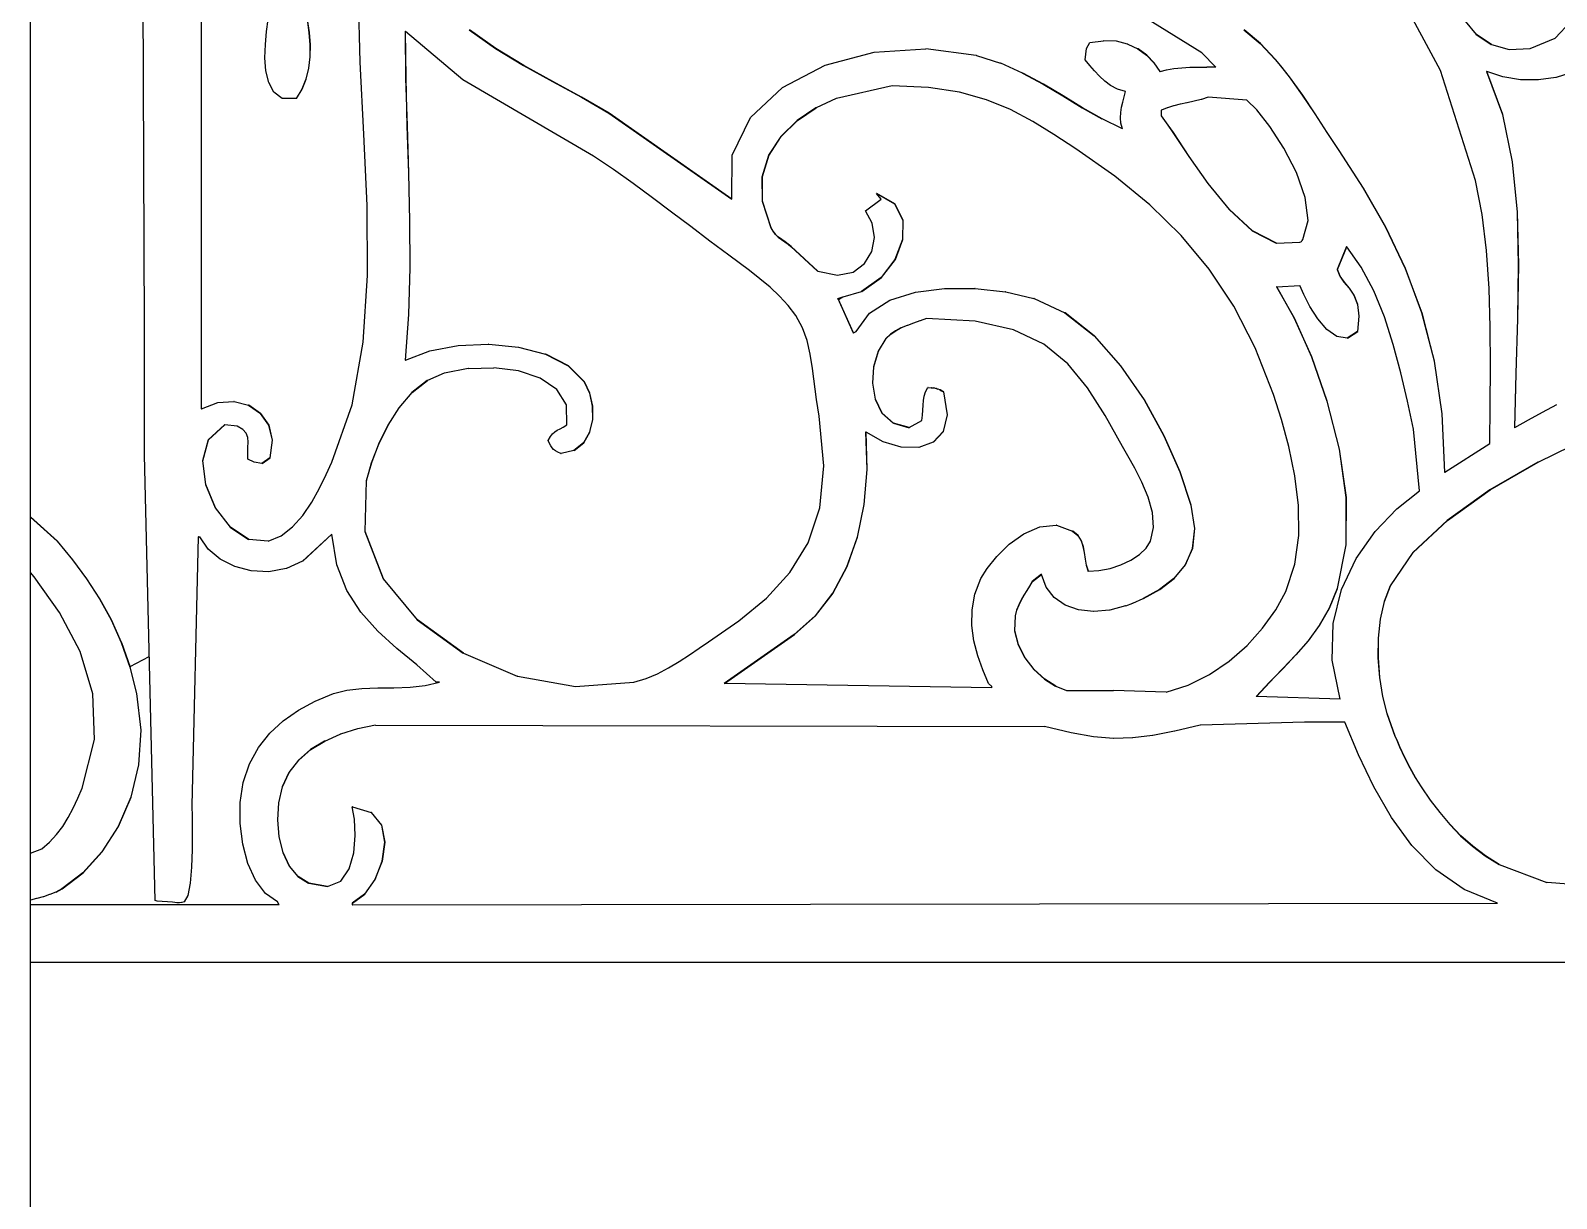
# Model space of a CAD drawing. Header units: inches. Extents: x 1397 to 20304, y -27267 to -746.
# Drawn here: x 17729.12 to 17744.67, y -21301.11 to -21289.21 of the extents above; entities that cross this region are included whole.
import ezdxf

# ---------------------------------------------------------------- set-up
doc = ezdxf.new("R2010")
doc.units = ezdxf.units.IN
doc.header["$LTSCALE"] = 17
doc.header["$MEASUREMENT"] = 0
doc.layers.add('25 BOT BAR', color=12, linetype='Continuous', lineweight=25)

# ---------------------------------------------------------------- blocks, each defined once
blk = doc.blocks.new('A$C261f3448')
for p, q in [((1.16, 8.878), (1.144, 14.031)), ((1.74, 12.479), (1.74, 8.044)), ((1.743, 8.045), (1.743, 12.476)), ((14.367, 11.494), (13.855, 12.447)), ((3.36, 11.577), (3.342, 12.301)), ((2.406, 11.891), (2.422, 12.011)), ((2.818, 12.011), (2.838, 11.88)), ((2.841, 11.88), (2.821, 12.011)), ((11.935, 11.674), (11.365, 12.025)), ((14.619, 11.994), (14.732, 11.858)), ((14.735, 11.858), (14.622, 11.994)), ((15.536, 11.822), (15.696, 11.993)), ((2.393, 11.759), (2.406, 11.891)), ((2.841, 11.88), (2.838, 11.88)), ((2.838, 11.88), (2.848, 11.753)), ((2.851, 11.753), (2.841, 11.88)), ((3.817, 11.894), (3.823, 11.414)), ((3.82, 11.891), (3.817, 11.894)), ((3.826, 11.414), (3.82, 11.891)), ((4.404, 11.396), (3.82, 11.891)), ((4.47, 11.906), (4.737, 11.717)), ((4.74, 11.717), (4.473, 11.906)), ((12.363, 11.908), (12.53, 11.767)), ((12.533, 11.767), (12.366, 11.908)), ((14.735, 11.858), (14.732, 11.858)), ((14.732, 11.858), (14.884, 11.758)), ((14.887, 11.758), (14.735, 11.858)), ((15.281, 11.718), (15.536, 11.822)), ((2.389, 11.622), (2.393, 11.759)), ((2.848, 11.753), (2.846, 11.632)), ((2.851, 11.753), (2.848, 11.753)), ((2.849, 11.632), (2.851, 11.753)), ((4.737, 11.717), (5.023, 11.545)), ((4.74, 11.717), (4.737, 11.717)), ((5.026, 11.545), (4.74, 11.717)), ((8.097, 11.546), (8.596, 11.679)), ((8.596, 11.679), (9.122, 11.715)), ((9.125, 11.715), (9.122, 11.715)), ((9.636, 11.645), (9.125, 11.715)), ((10.746, 11.601), (10.762, 11.718)), ((10.762, 11.718), (10.794, 11.777)), ((10.794, 11.777), (10.934, 11.796)), ((10.937, 11.796), (10.934, 11.796)), ((11.063, 11.79), (10.937, 11.796)), ((11.066, 11.79), (11.063, 11.79)), ((11.179, 11.761), (11.066, 11.79)), ((11.182, 11.761), (11.179, 11.761)), ((11.182, 11.761), (11.283, 11.713)), ((11.283, 11.713), (11.373, 11.649)), ((11.286, 11.713), (11.283, 11.713)), ((11.376, 11.649), (11.286, 11.713)), ((12.078, 11.528), (11.935, 11.674)), ((12.533, 11.767), (12.53, 11.767)), ((12.53, 11.767), (12.683, 11.606)), ((12.687, 11.606), (12.533, 11.767)), ((14.887, 11.758), (14.884, 11.758)), ((14.887, 11.758), (15.069, 11.707)), ((15.069, 11.707), (15.281, 11.718)), ((2.398, 11.49), (2.389, 11.622)), ((2.832, 11.516), (2.805, 11.406)), ((2.808, 11.406), (2.835, 11.516)), ((2.846, 11.632), (2.832, 11.516)), ((2.835, 11.516), (2.832, 11.516)), ((2.835, 11.516), (2.849, 11.632)), ((2.849, 11.632), (2.846, 11.632)), ((3.397, 10.844), (3.36, 11.577)), ((5.026, 11.545), (5.023, 11.545)), ((5.023, 11.545), (5.318, 11.382)), ((5.322, 11.382), (5.026, 11.545)), ((7.664, 11.321), (8.097, 11.546)), ((9.639, 11.645), (9.636, 11.645)), ((9.639, 11.645), (9.884, 11.566)), ((9.887, 11.566), (9.884, 11.566)), ((10.109, 11.467), (9.887, 11.566)), ((10.795, 11.545), (10.746, 11.601)), ((10.843, 11.489), (10.795, 11.545)), ((11.376, 11.649), (11.373, 11.649)), ((11.373, 11.649), (11.448, 11.572)), ((11.451, 11.572), (11.376, 11.649)), ((11.448, 11.572), (11.507, 11.484)), ((11.451, 11.572), (11.448, 11.572)), ((11.51, 11.484), (11.451, 11.572)), ((11.577, 11.501), (11.652, 11.513)), ((11.652, 11.513), (11.731, 11.521)), ((11.731, 11.521), (11.814, 11.525)), ((11.814, 11.525), (11.9, 11.528)), ((11.9, 11.528), (11.988, 11.528)), ((11.991, 11.528), (11.988, 11.528)), ((11.991, 11.528), (11.99, 11.528)), ((12.078, 11.528), (11.991, 11.528)), ((12.687, 11.606), (12.683, 11.606)), ((12.683, 11.606), (12.736, 11.54)), ((12.738, 11.542), (12.687, 11.606)), ((12.736, 11.54), (12.738, 11.542)), ((12.736, 11.54), (12.826, 11.429)), ((12.829, 11.429), (12.738, 11.542)), ((2.427, 11.371), (2.398, 11.49)), ((2.481, 11.273), (2.427, 11.371)), ((2.805, 11.406), (2.764, 11.302)), ((2.767, 11.302), (2.808, 11.406)), ((2.808, 11.406), (2.805, 11.406)), ((3.823, 11.414), (3.836, 10.93)), ((3.826, 11.414), (3.823, 11.414)), ((3.84, 10.93), (3.826, 11.414)), ((5.736, 10.62), (4.404, 11.396)), ((5.318, 11.382), (5.613, 11.222)), ((5.322, 11.382), (5.318, 11.382)), ((5.616, 11.222), (5.322, 11.382)), ((10.109, 11.467), (10.319, 11.354)), ((10.112, 11.467), (10.109, 11.467)), ((10.322, 11.354), (10.112, 11.467)), ((10.319, 11.354), (10.519, 11.234)), ((10.322, 11.354), (10.319, 11.354)), ((10.522, 11.234), (10.322, 11.354)), ((10.892, 11.434), (10.843, 11.489)), ((10.946, 11.383), (10.892, 11.434)), ((11.006, 11.339), (10.946, 11.383)), ((11.507, 11.484), (11.51, 11.484)), ((11.51, 11.484), (11.577, 11.501)), ((12.829, 11.429), (12.826, 11.429)), ((12.826, 11.429), (12.96, 11.242)), ((12.963, 11.242), (12.829, 11.429)), ((14.726, 10.371), (14.367, 11.494)), ((14.837, 11.484), (14.999, 11.044)), ((14.84, 11.483), (14.837, 11.484)), ((15.002, 11.044), (14.84, 11.483)), ((15.004, 11.427), (14.84, 11.483)), ((15.182, 11.398), (15.004, 11.427)), ((15.365, 11.397), (15.182, 11.398)), ((15.368, 11.397), (15.365, 11.397)), ((15.543, 11.423), (15.368, 11.397)), ((15.546, 11.423), (15.543, 11.423)), ((15.707, 11.473), (15.546, 11.423)), ((2.565, 11.206), (2.481, 11.273)), ((2.707, 11.206), (2.565, 11.206)), ((2.764, 11.302), (2.707, 11.206)), ((2.71, 11.206), (2.707, 11.206)), ((2.71, 11.206), (2.767, 11.302)), ((2.767, 11.302), (2.764, 11.302)), ((5.616, 11.222), (5.613, 11.222)), ((5.613, 11.222), (5.894, 11.059)), ((5.897, 11.059), (5.616, 11.222)), ((7.335, 11.014), (7.664, 11.321)), ((8.209, 11.206), (8.007, 11.112)), ((8.212, 11.206), (8.209, 11.206)), ((8.78, 11.337), (8.212, 11.206)), ((9.15, 11.321), (8.78, 11.337)), ((9.467, 11.272), (9.15, 11.321)), ((9.742, 11.195), (9.467, 11.272)), ((10.522, 11.234), (10.519, 11.234)), ((10.519, 11.234), (10.716, 11.113)), ((10.719, 11.113), (10.522, 11.234)), ((11.076, 11.304), (11.006, 11.339)), ((11.158, 11.279), (11.076, 11.304)), ((11.13, 11.171), (11.144, 11.224)), ((11.144, 11.224), (11.158, 11.279)), ((11.928, 11.197), (11.859, 11.179)), ((11.931, 11.197), (11.928, 11.197)), ((11.999, 11.22), (11.931, 11.197)), ((12.395, 11.191), (11.999, 11.22)), ((12.963, 11.242), (12.96, 11.242)), ((12.96, 11.242), (13.087, 11.051)), ((13.09, 11.051), (12.963, 11.242)), ((5.894, 11.059), (7.147, 10.181)), ((5.897, 11.059), (5.894, 11.059)), ((7.147, 10.183), (5.897, 11.059)), ((8.004, 11.112), (7.812, 10.983)), ((7.815, 10.983), (8.007, 11.112)), ((8.007, 11.112), (8.004, 11.112)), ((9.986, 11.094), (9.742, 11.195)), ((10.212, 10.974), (9.986, 11.094)), ((10.719, 11.113), (10.716, 11.113)), ((10.716, 11.113), (10.916, 10.999)), ((10.92, 10.999), (10.719, 11.113)), ((11.107, 11.012), (11.11, 11.066)), ((11.11, 11.066), (11.118, 11.119)), ((11.118, 11.119), (11.13, 11.171)), ((11.523, 11.088), (11.523, 11.03)), ((11.526, 11.088), (11.523, 11.088)), ((11.583, 11.113), (11.526, 11.088)), ((11.526, 11.03), (11.526, 11.088)), ((11.586, 11.113), (11.583, 11.113)), ((11.647, 11.133), (11.586, 11.113)), ((11.65, 11.133), (11.647, 11.133)), ((11.714, 11.149), (11.65, 11.133)), ((11.717, 11.149), (11.714, 11.149)), ((11.784, 11.164), (11.717, 11.149)), ((11.787, 11.164), (11.784, 11.164)), ((11.856, 11.179), (11.787, 11.164)), ((11.859, 11.179), (11.856, 11.179)), ((12.496, 11.092), (12.395, 11.191)), ((12.628, 10.921), (12.496, 11.092)), ((13.087, 11.051), (13.21, 10.862)), ((13.09, 11.051), (13.087, 11.051)), ((13.213, 10.862), (13.09, 11.051)), ((14.999, 11.044), (15.098, 10.563)), ((15.002, 11.044), (14.999, 11.044)), ((15.101, 10.563), (15.002, 11.044)), ((3.836, 10.93), (3.852, 10.445)), ((3.84, 10.93), (3.836, 10.93)), ((3.855, 10.445), (3.84, 10.93)), ((7.15, 10.631), (7.335, 11.014)), ((7.812, 10.983), (7.646, 10.821)), ((7.649, 10.821), (7.815, 10.983)), ((7.815, 10.983), (7.812, 10.983)), ((10.429, 10.839), (10.212, 10.974)), ((10.92, 10.999), (10.916, 10.999)), ((11.126, 10.9), (10.92, 10.999)), ((11.112, 10.957), (11.107, 11.012)), ((11.126, 10.9), (11.112, 10.957)), ((11.127, 10.898), (11.126, 10.9)), ((11.526, 11.03), (11.523, 11.03)), ((11.523, 11.03), (11.59, 10.935)), ((11.592, 10.936), (11.526, 11.03)), ((11.59, 10.935), (11.592, 10.936)), ((11.59, 10.935), (11.642, 10.861)), ((11.645, 10.861), (11.592, 10.936)), ((12.771, 10.7), (12.628, 10.921)), ((3.429, 10.116), (3.397, 10.844)), ((7.646, 10.821), (7.522, 10.629)), ((7.525, 10.629), (7.649, 10.821)), ((7.649, 10.821), (7.646, 10.821)), ((10.651, 10.693), (10.429, 10.839)), ((11.642, 10.861), (11.802, 10.618)), ((11.645, 10.861), (11.642, 10.861)), ((11.805, 10.618), (11.645, 10.861)), ((13.21, 10.862), (13.331, 10.679)), ((13.213, 10.862), (13.21, 10.862)), ((13.334, 10.679), (13.213, 10.862)), ((5.94, 10.483), (5.736, 10.62)), ((7.147, 10.183), (7.15, 10.631)), ((7.522, 10.629), (7.454, 10.408)), ((7.457, 10.408), (7.525, 10.629)), ((7.525, 10.629), (7.522, 10.629)), ((11.048, 10.416), (10.651, 10.693)), ((11.802, 10.618), (11.996, 10.342)), ((11.805, 10.618), (11.802, 10.618)), ((11.999, 10.342), (11.805, 10.618)), ((12.899, 10.452), (12.771, 10.7)), ((13.334, 10.679), (13.331, 10.679)), ((13.331, 10.679), (13.58, 10.294)), ((13.583, 10.294), (13.334, 10.679)), ((3.852, 10.445), (3.863, 9.961)), ((3.855, 10.445), (3.852, 10.445)), ((3.866, 9.961), (3.855, 10.445)), ((6.141, 10.341), (5.94, 10.483)), ((12.989, 10.2), (12.899, 10.452)), ((15.098, 10.563), (15.148, 10.049)), ((15.101, 10.563), (15.098, 10.563)), ((15.151, 10.049), (15.101, 10.563)), ((6.338, 10.196), (6.141, 10.341)), ((7.454, 10.408), (7.456, 10.16)), ((7.457, 10.408), (7.454, 10.408)), ((7.459, 10.16), (7.457, 10.408)), ((11.405, 10.125), (11.048, 10.416)), ((11.996, 10.342), (12.215, 10.075)), ((11.999, 10.342), (11.996, 10.342)), ((12.218, 10.075), (11.999, 10.342)), ((13.583, 10.294), (13.58, 10.294)), ((13.58, 10.294), (13.808, 9.896)), ((13.811, 9.896), (13.583, 10.294)), ((14.792, 10.026), (14.726, 10.371)), ((3.434, 9.405), (3.429, 10.116)), ((6.533, 10.049), (6.338, 10.196)), ((7.147, 10.181), (7.147, 10.183)), ((7.456, 10.16), (7.543, 9.888)), ((7.459, 10.16), (7.456, 10.16)), ((7.546, 9.888), (7.459, 10.16)), ((8.51, 10.064), (8.669, 10.181)), ((8.669, 10.181), (8.621, 10.239)), ((8.625, 10.239), (8.621, 10.239)), ((8.621, 10.239), (8.627, 10.236)), ((8.806, 10.133), (8.625, 10.239)), ((8.625, 10.239), (8.627, 10.236)), ((8.627, 10.236), (8.803, 10.133)), ((8.803, 10.133), (8.888, 9.969)), ((8.806, 10.133), (8.803, 10.133)), ((8.891, 9.969), (8.806, 10.133)), ((11.726, 9.812), (11.405, 10.125)), ((13.02, 9.965), (12.989, 10.2)), ((3.863, 9.961), (3.865, 9.481)), ((3.866, 9.961), (3.863, 9.961)), ((3.868, 9.481), (3.866, 9.961)), ((6.727, 9.902), (6.533, 10.049)), ((8.578, 9.936), (8.51, 10.064)), ((8.888, 9.969), (8.887, 9.772)), ((8.891, 9.969), (8.888, 9.969)), ((8.89, 9.772), (8.891, 9.969)), ((12.215, 10.075), (12.449, 9.858)), ((12.218, 10.075), (12.215, 10.075)), ((12.452, 9.858), (12.218, 10.075)), ((12.966, 9.771), (13.02, 9.965)), ((14.837, 9.658), (14.792, 10.026)), ((15.148, 10.049), (15.161, 9.513)), ((15.151, 10.049), (15.148, 10.049)), ((15.164, 9.513), (15.151, 10.049)), ((6.921, 9.755), (6.727, 9.902)), ((7.543, 9.888), (7.564, 9.854)), ((7.546, 9.888), (7.543, 9.888)), ((7.567, 9.854), (7.546, 9.888)), ((7.564, 9.854), (7.59, 9.823)), ((7.567, 9.854), (7.564, 9.854)), ((7.593, 9.823), (7.567, 9.854)), ((7.59, 9.823), (7.62, 9.796)), ((7.593, 9.823), (7.59, 9.823)), ((7.623, 9.796), (7.593, 9.823)), ((7.62, 9.796), (7.653, 9.772)), ((7.623, 9.796), (7.62, 9.796)), ((7.656, 9.772), (7.623, 9.796)), ((8.599, 9.792), (8.578, 9.936)), ((12.01, 9.47), (11.726, 9.812)), ((12.449, 9.858), (12.692, 9.733)), ((12.452, 9.858), (12.449, 9.858)), ((12.695, 9.733), (12.452, 9.858)), ((13.811, 9.896), (13.808, 9.896)), ((13.808, 9.896), (14.009, 9.475)), ((14.012, 9.475), (13.811, 9.896)), ((7.115, 9.61), (6.921, 9.755)), ((7.653, 9.772), (7.686, 9.748)), ((7.656, 9.772), (7.653, 9.772)), ((7.689, 9.748), (7.656, 9.772)), ((7.686, 9.748), (7.719, 9.723)), ((7.689, 9.748), (7.686, 9.748)), ((7.722, 9.723), (7.689, 9.748)), ((7.719, 9.723), (7.749, 9.698)), ((7.722, 9.723), (7.719, 9.723)), ((7.752, 9.698), (7.722, 9.723)), ((7.749, 9.698), (8.019, 9.449)), ((7.752, 9.698), (7.749, 9.698)), ((8.022, 9.449), (7.752, 9.698)), ((8.5, 9.525), (8.572, 9.649)), ((8.572, 9.649), (8.599, 9.792)), ((8.887, 9.772), (8.809, 9.568)), ((8.813, 9.568), (8.89, 9.772)), ((8.89, 9.772), (8.887, 9.772)), ((12.692, 9.733), (12.695, 9.733)), ((12.695, 9.733), (12.934, 9.742)), ((12.934, 9.742), (12.944, 9.748)), ((12.944, 9.748), (12.95, 9.752)), ((12.95, 9.752), (12.955, 9.757)), ((12.955, 9.757), (12.959, 9.762)), ((12.959, 9.762), (12.966, 9.771)), ((13.41, 9.698), (13.315, 9.464)), ((13.318, 9.464), (13.412, 9.695)), ((13.412, 9.695), (13.41, 9.698)), ((13.561, 9.488), (13.412, 9.695)), ((14.863, 9.272), (14.837, 9.658)), ((7.22, 9.533), (7.115, 9.61)), ((7.327, 9.454), (7.22, 9.533)), ((8.383, 9.439), (8.5, 9.525)), ((8.809, 9.568), (8.667, 9.383)), ((8.67, 9.383), (8.813, 9.568)), ((8.813, 9.568), (8.809, 9.568)), ((13.689, 9.247), (13.561, 9.488)), ((15.161, 9.513), (15.153, 8.962)), ((15.156, 8.962), (15.164, 9.513)), ((15.164, 9.513), (15.161, 9.513)), ((3.391, 8.725), (3.434, 9.405)), ((3.865, 9.481), (3.851, 9.007)), ((3.854, 9.007), (3.868, 9.481)), ((3.868, 9.481), (3.865, 9.481)), ((7.433, 9.371), (7.327, 9.454)), ((7.536, 9.284), (7.433, 9.371)), ((8.022, 9.449), (8.019, 9.449)), ((8.022, 9.449), (8.223, 9.407)), ((8.223, 9.407), (8.383, 9.439)), ((8.667, 9.383), (8.468, 9.242)), ((8.471, 9.242), (8.67, 9.383)), ((8.67, 9.383), (8.667, 9.383)), ((12.261, 9.091), (12.01, 9.47)), ((13.315, 9.464), (13.341, 9.396)), ((13.318, 9.464), (13.315, 9.464)), ((13.344, 9.396), (13.318, 9.464)), ((13.341, 9.396), (13.384, 9.336)), ((13.344, 9.396), (13.341, 9.396)), ((13.388, 9.336), (13.344, 9.396)), ((13.384, 9.336), (13.436, 9.274)), ((13.388, 9.336), (13.384, 9.336)), ((13.439, 9.274), (13.388, 9.336)), ((14.009, 9.475), (14.176, 9.023)), ((14.012, 9.475), (14.009, 9.475)), ((14.179, 9.023), (14.012, 9.475)), ((7.633, 9.193), (7.536, 9.284)), ((7.721, 9.097), (7.633, 9.193)), ((8.228, 9.171), (8.278, 9.185)), ((8.232, 9.161), (8.278, 9.185)), ((8.278, 9.185), (8.282, 9.187)), ((8.282, 9.187), (8.468, 9.242)), ((8.471, 9.242), (8.468, 9.242)), ((8.757, 9.152), (9.017, 9.235)), ((9.017, 9.235), (9.312, 9.273)), ((9.315, 9.273), (9.312, 9.273)), ((9.315, 9.273), (9.624, 9.271)), ((9.627, 9.271), (9.624, 9.271)), ((9.627, 9.271), (9.934, 9.236)), ((9.937, 9.236), (9.934, 9.236)), ((9.937, 9.236), (10.223, 9.171)), ((12.696, 9.288), (12.875, 8.971)), ((12.699, 9.288), (12.696, 9.288)), ((12.699, 9.288), (12.934, 9.303)), ((12.878, 8.971), (12.699, 9.288)), ((12.974, 9.209), (12.934, 9.303)), ((13.036, 9.088), (12.974, 9.209)), ((13.436, 9.274), (13.484, 9.202)), ((13.439, 9.274), (13.436, 9.274)), ((13.487, 9.202), (13.439, 9.274)), ((13.484, 9.202), (13.521, 9.11)), ((13.487, 9.202), (13.484, 9.202)), ((13.524, 9.11), (13.487, 9.202)), ((13.796, 8.983), (13.689, 9.247)), ((14.875, 8.876), (14.863, 9.272)), ((7.797, 8.995), (7.721, 9.097)), ((8.225, 9.171), (8.384, 8.819)), ((8.228, 9.171), (8.225, 9.171)), ((8.232, 9.161), (8.228, 9.171)), ((8.386, 8.821), (8.232, 9.161)), ((8.415, 8.834), (8.55, 9.02)), ((8.55, 9.02), (8.757, 9.152)), ((10.226, 9.171), (10.223, 9.171)), ((10.226, 9.171), (10.54, 9.025)), ((10.54, 9.025), (10.837, 8.788)), ((10.543, 9.025), (10.54, 9.025)), ((10.84, 8.788), (10.543, 9.025)), ((12.478, 8.667), (12.261, 9.091)), ((13.117, 8.963), (13.036, 9.088)), ((13.521, 9.11), (13.537, 8.991)), ((13.524, 9.11), (13.521, 9.11)), ((13.54, 8.991), (13.524, 9.11)), ((14.179, 9.023), (14.176, 9.023)), ((14.176, 9.023), (14.302, 8.532)), ((14.305, 8.532), (14.179, 9.023)), ((1.16, 7.575), (1.16, 8.878)), ((3.851, 9.007), (3.817, 8.541)), ((3.82, 8.543), (3.854, 9.007)), ((3.854, 9.007), (3.851, 9.007)), ((7.865, 8.872), (7.797, 8.995)), ((7.913, 8.74), (7.865, 8.872)), ((8.87, 8.87), (8.813, 8.841)), ((8.817, 8.841), (8.873, 8.87)), ((8.873, 8.87), (8.87, 8.87)), ((8.932, 8.895), (8.873, 8.87)), ((8.935, 8.895), (8.932, 8.895)), ((8.996, 8.918), (8.935, 8.895)), ((8.999, 8.918), (8.996, 8.918)), ((9.062, 8.941), (8.999, 8.918)), ((9.065, 8.941), (9.062, 8.941)), ((9.129, 8.966), (9.065, 8.941)), ((9.625, 8.94), (9.129, 8.966)), ((10.017, 8.851), (9.625, 8.94)), ((12.875, 8.971), (13.052, 8.575)), ((12.878, 8.971), (12.875, 8.971)), ((13.055, 8.575), (12.878, 8.971)), ((13.211, 8.853), (13.117, 8.963)), ((13.537, 8.991), (13.521, 8.834)), ((13.524, 8.834), (13.54, 8.991)), ((13.54, 8.991), (13.537, 8.991)), ((13.886, 8.702), (13.796, 8.983)), ((14.878, 8.476), (14.875, 8.876)), ((15.153, 8.962), (15.135, 8.406)), ((15.138, 8.406), (15.156, 8.962)), ((15.156, 8.962), (15.153, 8.962)), ((3.278, 8.086), (3.391, 8.725)), ((7.946, 8.601), (7.913, 8.74)), ((8.384, 8.819), (8.386, 8.821)), ((8.386, 8.821), (8.415, 8.834)), ((8.717, 8.761), (8.638, 8.632)), ((8.641, 8.632), (8.72, 8.761)), ((8.762, 8.805), (8.717, 8.761)), ((8.72, 8.761), (8.717, 8.761)), ((8.72, 8.761), (8.765, 8.805)), ((8.813, 8.841), (8.762, 8.805)), ((8.765, 8.805), (8.762, 8.805)), ((8.765, 8.805), (8.817, 8.841)), ((8.817, 8.841), (8.813, 8.841)), ((10.325, 8.703), (10.017, 8.851)), ((10.837, 8.788), (11.108, 8.485)), ((10.84, 8.788), (10.837, 8.788)), ((11.111, 8.485), (10.84, 8.788)), ((13.313, 8.781), (13.211, 8.853)), ((13.418, 8.767), (13.313, 8.781)), ((13.521, 8.834), (13.418, 8.767)), ((13.421, 8.767), (13.418, 8.767)), ((13.421, 8.767), (13.524, 8.834)), ((13.524, 8.834), (13.521, 8.834)), ((3.82, 8.543), (4.068, 8.637)), ((4.068, 8.637), (4.359, 8.692)), ((4.359, 8.692), (4.667, 8.704)), ((4.67, 8.704), (4.667, 8.704)), ((4.67, 8.704), (4.971, 8.674)), ((4.974, 8.674), (4.971, 8.674)), ((4.974, 8.674), (5.249, 8.601)), ((5.249, 8.601), (5.48, 8.483)), ((5.252, 8.601), (5.249, 8.601)), ((5.483, 8.483), (5.252, 8.601)), ((7.969, 8.455), (7.946, 8.601)), ((8.638, 8.632), (8.591, 8.475)), ((8.594, 8.475), (8.641, 8.632)), ((8.641, 8.632), (8.638, 8.632)), ((10.57, 8.505), (10.325, 8.703)), ((12.665, 8.19), (12.478, 8.667)), ((13.052, 8.575), (13.211, 8.122)), ((13.055, 8.575), (13.052, 8.575)), ((13.214, 8.122), (13.055, 8.575)), ((13.963, 8.413), (13.886, 8.702)), ((3.817, 8.541), (3.82, 8.543)), ((4.214, 8.41), (4.044, 8.334)), ((4.217, 8.41), (4.214, 8.41)), ((4.461, 8.455), (4.217, 8.41)), ((4.464, 8.455), (4.461, 8.455)), ((4.464, 8.455), (4.721, 8.463)), ((4.972, 8.431), (4.721, 8.463)), ((5.193, 8.359), (4.972, 8.431)), ((5.48, 8.483), (5.641, 8.322)), ((5.483, 8.483), (5.48, 8.483)), ((5.644, 8.322), (5.483, 8.483)), ((8.009, 8.139), (7.969, 8.455)), ((8.591, 8.475), (8.579, 8.306)), ((8.582, 8.306), (8.594, 8.475)), ((8.594, 8.475), (8.591, 8.475)), ((10.772, 8.261), (10.57, 8.505)), ((11.108, 8.485), (11.347, 8.138)), ((11.111, 8.485), (11.108, 8.485)), ((11.35, 8.138), (11.111, 8.485)), ((14.031, 8.123), (13.963, 8.413)), ((14.305, 8.532), (14.302, 8.532)), ((14.302, 8.532), (14.382, 7.994)), ((14.385, 7.994), (14.305, 8.532)), ((14.874, 8.079), (14.878, 8.476)), ((15.135, 8.406), (15.122, 7.853)), ((15.125, 7.855), (15.138, 8.406)), ((15.138, 8.406), (15.135, 8.406)), ((4.041, 8.334), (3.887, 8.212)), ((3.89, 8.212), (4.044, 8.334)), ((4.044, 8.334), (4.041, 8.334)), ((5.363, 8.244), (5.193, 8.359)), ((5.461, 8.086), (5.363, 8.244)), ((5.641, 8.322), (5.696, 8.206)), ((5.644, 8.322), (5.641, 8.322)), ((5.699, 8.206), (5.644, 8.322)), ((8.579, 8.306), (8.606, 8.144)), ((8.582, 8.306), (8.579, 8.306)), ((8.609, 8.144), (8.582, 8.306)), ((9.12, 8.22), (9.145, 8.263)), ((9.148, 8.263), (9.145, 8.263)), ((9.148, 8.263), (9.179, 8.261)), ((9.182, 8.261), (9.179, 8.261)), ((9.182, 8.261), (9.206, 8.258)), ((9.209, 8.258), (9.206, 8.258)), ((9.209, 8.258), (9.228, 8.253)), ((9.231, 8.253), (9.228, 8.253)), ((9.231, 8.253), (9.247, 8.247)), ((9.25, 8.247), (9.247, 8.247)), ((9.265, 8.24), (9.25, 8.247)), ((10.951, 7.978), (10.772, 8.261)), ((1.743, 8.045), (1.908, 8.11)), ((1.908, 8.11), (2.071, 8.121)), ((2.074, 8.121), (2.071, 8.121)), ((2.074, 8.121), (2.22, 8.082)), ((3.072, 7.502), (3.278, 8.086)), ((3.887, 8.212), (3.753, 8.057)), ((3.756, 8.057), (3.89, 8.212)), ((3.89, 8.212), (3.887, 8.212)), ((5.466, 7.883), (5.461, 8.086)), ((5.696, 8.206), (5.725, 8.073)), ((5.699, 8.206), (5.696, 8.206)), ((5.728, 8.073), (5.699, 8.206)), ((8.035, 7.97), (8.009, 8.139)), ((8.606, 8.144), (8.675, 8.003)), ((8.609, 8.144), (8.606, 8.144)), ((8.678, 8.003), (8.609, 8.144)), ((9.096, 8.083), (9.098, 8.13)), ((9.098, 8.13), (9.106, 8.176)), ((9.106, 8.176), (9.12, 8.22)), ((9.265, 8.24), (9.283, 8.23)), ((9.268, 8.24), (9.265, 8.24)), ((9.286, 8.23), (9.268, 8.24)), ((9.283, 8.23), (9.303, 8.219)), ((9.286, 8.23), (9.283, 8.23)), ((9.306, 8.219), (9.286, 8.23)), ((9.303, 8.219), (9.341, 7.985)), ((9.306, 8.219), (9.303, 8.219)), ((9.344, 7.985), (9.306, 8.219)), ((11.347, 8.138), (11.55, 7.77)), ((11.35, 8.138), (11.347, 8.138)), ((11.553, 7.77), (11.35, 8.138)), ((12.746, 7.938), (12.665, 8.19)), ((13.211, 8.122), (13.335, 7.636)), ((13.214, 8.122), (13.211, 8.122)), ((13.338, 7.636), (13.214, 8.122)), ((14.092, 7.839), (14.031, 8.123)), ((15.407, 8.012), (15.553, 8.091)), ((1.74, 8.044), (1.743, 8.045)), ((2.223, 8.082), (2.22, 8.082)), ((2.22, 8.082), (2.342, 7.999)), ((2.345, 7.999), (2.223, 8.082)), ((2.342, 7.999), (2.427, 7.878)), ((2.345, 7.999), (2.342, 7.999)), ((2.43, 7.878), (2.345, 7.999)), ((3.753, 8.057), (3.64, 7.878)), ((3.643, 7.878), (3.756, 8.057)), ((3.756, 8.057), (3.753, 8.057)), ((5.726, 7.937), (5.7, 7.824)), ((5.704, 7.825), (5.729, 7.937)), ((5.725, 8.073), (5.726, 7.937)), ((5.728, 8.073), (5.725, 8.073)), ((5.729, 7.937), (5.726, 7.937)), ((5.729, 7.937), (5.728, 8.073)), ((8.084, 7.463), (8.035, 7.97)), ((8.675, 8.003), (8.79, 7.901)), ((8.678, 8.003), (8.675, 8.003)), ((8.793, 7.901), (8.678, 8.003)), ((9.081, 7.926), (9.09, 7.981)), ((9.09, 7.981), (9.094, 8.033)), ((9.094, 8.033), (9.096, 8.083)), ((9.341, 7.985), (9.3, 7.815)), ((9.303, 7.815), (9.344, 7.985)), ((9.344, 7.985), (9.341, 7.985)), ((11.127, 7.663), (10.951, 7.978)), ((12.822, 7.66), (12.746, 7.938)), ((14.385, 7.994), (14.382, 7.994)), ((14.382, 7.994), (14.409, 7.399)), ((14.412, 7.401), (14.385, 7.994)), ((14.869, 7.692), (14.874, 8.079)), ((15.125, 7.855), (15.263, 7.932)), ((15.263, 7.932), (15.407, 8.012)), ((1.978, 7.883), (1.812, 7.731)), ((1.815, 7.731), (1.981, 7.882)), ((1.981, 7.882), (1.978, 7.883)), ((2.105, 7.868), (1.981, 7.882)), ((2.163, 7.835), (2.105, 7.868)), ((2.197, 7.797), (2.163, 7.835)), ((2.214, 7.754), (2.197, 7.797)), ((2.427, 7.878), (2.462, 7.725)), ((2.43, 7.878), (2.427, 7.878)), ((2.465, 7.725), (2.43, 7.878)), ((3.64, 7.878), (3.546, 7.687)), ((3.549, 7.687), (3.643, 7.878)), ((3.643, 7.878), (3.64, 7.878)), ((5.298, 7.762), (5.32, 7.791)), ((5.32, 7.791), (5.343, 7.811)), ((5.343, 7.811), (5.368, 7.827)), ((5.368, 7.827), (5.397, 7.841)), ((5.397, 7.841), (5.429, 7.859)), ((5.429, 7.859), (5.466, 7.883)), ((5.697, 7.808), (5.635, 7.699)), ((5.638, 7.699), (5.7, 7.808)), ((5.7, 7.824), (5.697, 7.808)), ((5.7, 7.808), (5.697, 7.808)), ((5.7, 7.808), (5.704, 7.825)), ((5.7, 7.824), (5.704, 7.825)), ((8.51, 7.809), (8.521, 7.429)), ((8.514, 7.808), (8.51, 7.809)), ((8.688, 7.708), (8.514, 7.808)), ((8.525, 7.429), (8.514, 7.808)), ((8.793, 7.901), (8.79, 7.901)), ((8.955, 7.854), (8.793, 7.901)), ((8.793, 7.901), (8.954, 7.853)), ((8.954, 7.853), (8.955, 7.854)), ((8.955, 7.854), (9.081, 7.926)), ((9.3, 7.815), (9.197, 7.705)), ((9.2, 7.705), (9.303, 7.815)), ((9.303, 7.815), (9.3, 7.815)), ((14.155, 7.209), (14.092, 7.839)), ((15.122, 7.853), (15.125, 7.855)), ((1.812, 7.731), (1.752, 7.517)), ((1.756, 7.517), (1.815, 7.731)), ((1.815, 7.731), (1.812, 7.731)), ((2.218, 7.705), (2.214, 7.754)), ((2.214, 7.594), (2.216, 7.652)), ((2.216, 7.652), (2.218, 7.705)), ((2.462, 7.725), (2.438, 7.546)), ((2.441, 7.546), (2.465, 7.725)), ((2.465, 7.725), (2.462, 7.725)), ((3.546, 7.687), (3.473, 7.495)), ((3.476, 7.495), (3.549, 7.687)), ((3.549, 7.687), (3.546, 7.687)), ((5.276, 7.722), (5.298, 7.762)), ((5.29, 7.691), (5.276, 7.722)), ((5.302, 7.667), (5.29, 7.691)), ((5.315, 7.648), (5.302, 7.667)), ((5.329, 7.632), (5.315, 7.648)), ((5.348, 7.618), (5.329, 7.632)), ((5.537, 7.622), (5.406, 7.59)), ((5.635, 7.699), (5.537, 7.622)), ((5.541, 7.622), (5.537, 7.622)), ((5.541, 7.622), (5.638, 7.699)), ((5.638, 7.699), (5.635, 7.699)), ((8.873, 7.654), (8.688, 7.708)), ((9.052, 7.652), (8.873, 7.654)), ((9.197, 7.705), (9.052, 7.652)), ((9.2, 7.705), (9.197, 7.705)), ((11.183, 7.565), (11.127, 7.663)), ((11.55, 7.77), (11.711, 7.403)), ((11.553, 7.77), (11.55, 7.77)), ((11.714, 7.403), (11.553, 7.77)), ((12.883, 7.364), (12.822, 7.66)), ((13.335, 7.636), (13.405, 7.141)), ((13.338, 7.636), (13.335, 7.636)), ((13.408, 7.141), (13.338, 7.636)), ((14.412, 7.401), (14.869, 7.692)), ((15.363, 7.503), (15.869, 7.751)), ((1.271, 3.037), (1.16, 7.575)), ((1.752, 7.517), (1.782, 7.275)), ((1.756, 7.517), (1.752, 7.517)), ((1.785, 7.275), (1.756, 7.517)), ((2.216, 7.531), (2.214, 7.594)), ((2.279, 7.502), (2.216, 7.531)), ((2.358, 7.487), (2.279, 7.502)), ((2.438, 7.546), (2.358, 7.487)), ((2.361, 7.487), (2.358, 7.487)), ((2.361, 7.487), (2.441, 7.546)), ((2.441, 7.546), (2.438, 7.546)), ((3.013, 7.376), (3.072, 7.502)), ((3.473, 7.495), (3.421, 7.312)), ((3.424, 7.312), (3.476, 7.495)), ((3.476, 7.495), (3.473, 7.495)), ((5.372, 7.604), (5.348, 7.618)), ((5.403, 7.59), (5.372, 7.604)), ((5.406, 7.59), (5.403, 7.59)), ((5.405, 7.59), (5.406, 7.59)), ((11.253, 7.442), (11.183, 7.565)), ((15.36, 7.503), (14.871, 7.219)), ((14.874, 7.219), (15.363, 7.503)), ((15.363, 7.503), (15.36, 7.503)), ((2.944, 7.237), (3.013, 7.376)), ((3.421, 7.312), (3.407, 6.795)), ((3.41, 6.795), (3.424, 7.312)), ((3.424, 7.312), (3.421, 7.312)), ((8.043, 7.037), (8.084, 7.463)), ((8.521, 7.429), (8.492, 7.071)), ((8.495, 7.071), (8.525, 7.429)), ((8.525, 7.429), (8.521, 7.429)), ((11.326, 7.299), (11.253, 7.442)), ((11.711, 7.403), (11.824, 7.063)), ((11.714, 7.403), (11.711, 7.403)), ((11.827, 7.063), (11.714, 7.403)), ((12.921, 7.06), (12.883, 7.364)), ((14.409, 7.399), (14.412, 7.401)), ((1.785, 7.275), (1.782, 7.275)), ((1.782, 7.275), (1.882, 7.037)), ((1.885, 7.037), (1.785, 7.275)), ((2.865, 7.095), (2.944, 7.237)), ((11.39, 7.146), (11.326, 7.299)), ((13.923, 7.027), (14.155, 7.209)), ((14.871, 7.219), (14.436, 6.909)), ((14.439, 6.909), (14.874, 7.219)), ((14.874, 7.219), (14.871, 7.219)), ((1.882, 7.037), (2.035, 6.839)), ((1.885, 7.037), (1.882, 7.037)), ((2.038, 6.839), (1.885, 7.037)), ((2.774, 6.96), (2.865, 7.095)), ((7.923, 6.679), (8.043, 7.037)), ((8.492, 7.071), (8.424, 6.739)), ((8.427, 6.739), (8.495, 7.071)), ((8.495, 7.071), (8.492, 7.071)), ((11.433, 6.989), (11.39, 7.146)), ((11.824, 7.063), (11.862, 6.825)), ((11.827, 7.063), (11.824, 7.063)), ((11.865, 6.825), (11.827, 7.063)), ((12.924, 6.756), (12.921, 7.06)), ((13.405, 7.141), (13.404, 6.659)), ((13.408, 7.141), (13.405, 7.141)), ((13.407, 6.659), (13.408, 7.141)), ((13.702, 6.795), (13.923, 7.027)), ((0.275, 6.697), (0, 6.944)), ((0, 6.942), (0.272, 6.697)), ((2.553, 6.751), (2.67, 6.842)), ((2.67, 6.842), (2.774, 6.96)), ((10.122, 6.773), (10.284, 6.844)), ((10.284, 6.844), (10.452, 6.859)), ((10.455, 6.859), (10.452, 6.859)), ((10.455, 6.859), (10.619, 6.799)), ((11.444, 6.837), (11.433, 6.989)), ((14.436, 6.909), (14.086, 6.58)), ((14.089, 6.58), (14.439, 6.909)), ((14.439, 6.909), (14.436, 6.909)), ((0.275, 6.697), (0.272, 6.697)), ((0.272, 6.697), (0.427, 6.508)), ((0.43, 6.508), (0.275, 6.697)), ((1.708, 6.741), (1.645, 4.003)), ((1.648, 4.003), (1.711, 6.741)), ((1.711, 6.741), (1.708, 6.741)), ((1.711, 6.741), (1.724, 6.741)), ((1.809, 6.615), (1.724, 6.741)), ((2.038, 6.839), (2.035, 6.839)), ((2.035, 6.839), (2.221, 6.714)), ((2.224, 6.714), (2.038, 6.839)), ((2.224, 6.714), (2.221, 6.714)), ((2.422, 6.697), (2.224, 6.714)), ((2.422, 6.697), (2.553, 6.751)), ((3.072, 6.77), (2.771, 6.492)), ((2.774, 6.492), (3.072, 6.768)), ((3.072, 6.768), (3.072, 6.77)), ((3.121, 6.457), (3.072, 6.768)), ((3.407, 6.795), (3.593, 6.315)), ((3.41, 6.795), (3.407, 6.795)), ((3.597, 6.315), (3.41, 6.795)), ((8.424, 6.739), (8.317, 6.437)), ((8.32, 6.437), (8.427, 6.739)), ((8.427, 6.739), (8.424, 6.739)), ((9.974, 6.666), (10.122, 6.773)), ((10.619, 6.799), (10.671, 6.755)), ((10.622, 6.799), (10.619, 6.799)), ((10.674, 6.755), (10.622, 6.799)), ((10.671, 6.755), (10.705, 6.702)), ((10.674, 6.755), (10.671, 6.755)), ((10.708, 6.702), (10.674, 6.755)), ((10.705, 6.702), (10.725, 6.643)), ((10.708, 6.702), (10.705, 6.702)), ((10.728, 6.643), (10.708, 6.702)), ((11.369, 6.625), (11.412, 6.697)), ((11.412, 6.697), (11.444, 6.837)), ((11.862, 6.825), (11.839, 6.623)), ((11.842, 6.623), (11.865, 6.825)), ((11.865, 6.825), (11.862, 6.825)), ((12.884, 6.462), (12.924, 6.756)), ((13.509, 6.519), (13.702, 6.795)), ((1.931, 6.513), (1.809, 6.615)), ((7.738, 6.377), (7.923, 6.679)), ((9.747, 6.419), (9.846, 6.542)), ((9.846, 6.542), (9.974, 6.666)), ((10.725, 6.643), (10.737, 6.58)), ((10.728, 6.643), (10.725, 6.643)), ((10.74, 6.58), (10.728, 6.643)), ((10.737, 6.58), (10.746, 6.515)), ((10.74, 6.58), (10.737, 6.58)), ((10.749, 6.515), (10.74, 6.58)), ((11.212, 6.503), (11.3, 6.56)), ((11.3, 6.56), (11.369, 6.625)), ((11.839, 6.623), (11.765, 6.455)), ((11.768, 6.455), (11.842, 6.623)), ((11.842, 6.623), (11.839, 6.623)), ((13.404, 6.659), (13.315, 6.214)), ((13.318, 6.214), (13.407, 6.659)), ((13.407, 6.659), (13.404, 6.659)), ((14.086, 6.58), (13.854, 6.243)), ((13.857, 6.243), (14.089, 6.58)), ((14.089, 6.58), (14.086, 6.58)), ((0.037, 6.333), (0, 6.377)), ((0.43, 6.508), (0.427, 6.508)), ((0.427, 6.508), (0.571, 6.314)), ((0.574, 6.314), (0.43, 6.508)), ((2.081, 6.438), (1.931, 6.513)), ((2.25, 6.395), (2.081, 6.438)), ((2.427, 6.386), (2.25, 6.395)), ((2.43, 6.386), (2.427, 6.386)), ((2.604, 6.417), (2.43, 6.386)), ((2.607, 6.417), (2.604, 6.417)), ((2.771, 6.492), (2.607, 6.417)), ((2.774, 6.492), (2.771, 6.492)), ((3.223, 6.195), (3.121, 6.457)), ((7.499, 6.116), (7.738, 6.377)), ((8.317, 6.437), (8.174, 6.168)), ((8.177, 6.168), (8.32, 6.437)), ((8.32, 6.437), (8.317, 6.437)), ((9.684, 6.316), (9.747, 6.419)), ((10.746, 6.515), (10.758, 6.451)), ((10.749, 6.515), (10.746, 6.515)), ((10.761, 6.451), (10.749, 6.515)), ((10.758, 6.451), (10.778, 6.389)), ((10.761, 6.451), (10.758, 6.451)), ((10.781, 6.39), (10.761, 6.451)), ((10.778, 6.389), (10.781, 6.39)), ((10.781, 6.39), (10.887, 6.398)), ((10.887, 6.398), (11, 6.42)), ((11, 6.42), (11.11, 6.456)), ((11.11, 6.456), (11.212, 6.503)), ((11.765, 6.455), (11.65, 6.317)), ((11.653, 6.317), (11.768, 6.455)), ((11.768, 6.455), (11.765, 6.455)), ((12.792, 6.184), (12.884, 6.462)), ((13.36, 6.205), (13.509, 6.519)), ((0.295, 5.971), (0.037, 6.333)), ((0.571, 6.314), (0.703, 6.11)), ((0.574, 6.314), (0.571, 6.314)), ((0.706, 6.11), (0.574, 6.314)), ((3.593, 6.315), (3.941, 5.894)), ((3.597, 6.315), (3.593, 6.315)), ((3.944, 5.894), (3.597, 6.315)), ((9.622, 6.156), (9.684, 6.316)), ((10.181, 6.239), (10.153, 6.193)), ((10.156, 6.193), (10.184, 6.239)), ((10.207, 6.287), (10.181, 6.239)), ((10.184, 6.239), (10.181, 6.239)), ((10.184, 6.239), (10.21, 6.287)), ((10.302, 6.36), (10.207, 6.287)), ((10.21, 6.287), (10.207, 6.287)), ((10.21, 6.287), (10.303, 6.358)), ((10.303, 6.358), (10.302, 6.36)), ((10.348, 6.228), (10.303, 6.358)), ((10.431, 6.123), (10.348, 6.228)), ((11.65, 6.317), (11.504, 6.203)), ((11.507, 6.203), (11.653, 6.317)), ((11.653, 6.317), (11.65, 6.317)), ((13.854, 6.243), (13.794, 6.083)), ((13.797, 6.083), (13.857, 6.243)), ((13.857, 6.243), (13.854, 6.243)), ((0.706, 6.11), (0.703, 6.11)), ((0.703, 6.11), (0.822, 5.895)), ((0.825, 5.895), (0.706, 6.11)), ((3.366, 5.973), (3.223, 6.195)), ((7.218, 5.886), (7.499, 6.116)), ((8.174, 6.168), (7.995, 5.936)), ((7.998, 5.936), (8.177, 6.168)), ((8.177, 6.168), (8.174, 6.168)), ((9.594, 5.996), (9.622, 6.156)), ((10.095, 6.099), (10.07, 6.049)), ((10.073, 6.049), (10.098, 6.099)), ((10.123, 6.147), (10.095, 6.099)), ((10.098, 6.099), (10.095, 6.099)), ((10.098, 6.099), (10.126, 6.147)), ((10.153, 6.193), (10.123, 6.147)), ((10.126, 6.147), (10.123, 6.147)), ((10.126, 6.147), (10.156, 6.193)), ((10.156, 6.193), (10.153, 6.193)), ((10.544, 6.046), (10.431, 6.123)), ((11.161, 6.038), (11.232, 6.067)), ((11.23, 6.068), (11.232, 6.067)), ((11.232, 6.067), (11.337, 6.112)), ((11.504, 6.203), (11.337, 6.112)), ((11.34, 6.112), (11.337, 6.112)), ((11.34, 6.112), (11.507, 6.203)), ((11.507, 6.203), (11.504, 6.203)), ((12.689, 5.996), (12.792, 6.184)), ((13.315, 6.214), (13.233, 6.014)), ((13.236, 6.014), (13.318, 6.214)), ((13.273, 5.858), (13.36, 6.205)), ((13.318, 6.214), (13.315, 6.214)), ((13.794, 6.083), (13.754, 5.903)), ((13.758, 5.903), (13.797, 6.083)), ((13.797, 6.083), (13.794, 6.083)), ((0.505, 5.573), (0.295, 5.971)), ((3.54, 5.78), (3.366, 5.973)), ((7.995, 5.936), (7.781, 5.745)), ((7.784, 5.745), (7.998, 5.936)), ((7.998, 5.936), (7.995, 5.936)), ((9.593, 5.837), (9.594, 5.996)), ((10.033, 5.936), (10.027, 5.785)), ((10.03, 5.785), (10.036, 5.936)), ((10.048, 5.995), (10.033, 5.936)), ((10.036, 5.936), (10.033, 5.936)), ((10.036, 5.936), (10.051, 5.995)), ((10.07, 6.049), (10.048, 5.995)), ((10.051, 5.995), (10.048, 5.995)), ((10.051, 5.995), (10.073, 6.049)), ((10.073, 6.049), (10.07, 6.049)), ((10.68, 5.999), (10.544, 6.046)), ((10.832, 5.981), (10.68, 5.999)), ((10.835, 5.981), (10.832, 5.981)), ((10.834, 5.981), (10.835, 5.981)), ((10.994, 5.994), (10.835, 5.981)), ((10.997, 5.994), (10.994, 5.994)), ((11.158, 6.038), (10.997, 5.994)), ((11.161, 6.038), (11.158, 6.038)), ((12.555, 5.811), (12.689, 5.996)), ((13.233, 6.014), (13.133, 5.839)), ((13.136, 5.839), (13.236, 6.014)), ((13.236, 6.014), (13.233, 6.014)), ((0.822, 5.895), (0.925, 5.664)), ((0.825, 5.895), (0.822, 5.895)), ((0.928, 5.664), (0.825, 5.895)), ((3.733, 5.604), (3.54, 5.78)), ((3.941, 5.894), (4.409, 5.556)), ((3.944, 5.894), (3.941, 5.894)), ((4.412, 5.556), (3.944, 5.894)), ((6.909, 5.672), (7.218, 5.886)), ((9.614, 5.681), (9.593, 5.837)), ((10.027, 5.785), (10.063, 5.641)), ((10.03, 5.785), (10.027, 5.785)), ((10.066, 5.641), (10.03, 5.785)), ((12.396, 5.635), (12.555, 5.811)), ((13.133, 5.839), (13.018, 5.682)), ((13.021, 5.682), (13.136, 5.839)), ((13.136, 5.839), (13.133, 5.839)), ((13.263, 5.483), (13.273, 5.858)), ((13.754, 5.903), (13.734, 5.708)), ((13.737, 5.708), (13.758, 5.903)), ((13.758, 5.903), (13.754, 5.903)), ((0.928, 5.664), (0.925, 5.664)), ((0.925, 5.664), (1.012, 5.415)), ((0.928, 5.664), (1.015, 5.415)), ((3.935, 5.436), (3.733, 5.604)), ((6.714, 5.539), (6.813, 5.607)), ((6.813, 5.607), (6.909, 5.672)), ((7.781, 5.745), (7.068, 5.248)), ((7.071, 5.248), (7.784, 5.745)), ((7.784, 5.745), (7.781, 5.745)), ((9.653, 5.53), (9.614, 5.681)), ((10.063, 5.641), (10.131, 5.508)), ((10.066, 5.641), (10.063, 5.641)), ((10.135, 5.508), (10.066, 5.641)), ((12.214, 5.475), (12.396, 5.635)), ((13.018, 5.682), (12.892, 5.538)), ((12.895, 5.538), (13.021, 5.682)), ((13.021, 5.682), (13.018, 5.682)), ((13.734, 5.708), (13.731, 5.507)), ((13.737, 5.708), (13.734, 5.708)), ((13.734, 5.507), (13.737, 5.708)), ((0.636, 5.141), (0.505, 5.573)), ((1.014, 5.42), (1.21, 5.523)), ((4.412, 5.556), (4.409, 5.556)), ((4.412, 5.556), (4.959, 5.322)), ((6.502, 5.405), (6.61, 5.471)), ((6.61, 5.471), (6.714, 5.539)), ((9.705, 5.385), (9.653, 5.53)), ((10.131, 5.508), (10.224, 5.39)), ((10.135, 5.508), (10.131, 5.508)), ((10.227, 5.39), (10.135, 5.508)), ((12.013, 5.338), (12.214, 5.475)), ((12.892, 5.538), (12.76, 5.4)), ((12.763, 5.4), (12.895, 5.538)), ((12.895, 5.538), (12.892, 5.538)), ((13.346, 5.087), (13.263, 5.483)), ((13.734, 5.507), (13.731, 5.507)), ((13.731, 5.507), (13.746, 5.308)), ((13.749, 5.308), (13.734, 5.507)), ((1.015, 5.415), (1.012, 5.415)), ((1.012, 5.415), (1.081, 5.145)), ((1.084, 5.145), (1.015, 5.415)), ((4.134, 5.262), (3.935, 5.436)), ((4.962, 5.322), (4.959, 5.322)), ((4.962, 5.322), (5.552, 5.217)), ((6.148, 5.262), (6.272, 5.298)), ((6.272, 5.298), (6.39, 5.347)), ((6.39, 5.347), (6.502, 5.405)), ((9.763, 5.248), (9.705, 5.385)), ((10.224, 5.39), (10.332, 5.292)), ((10.227, 5.39), (10.224, 5.39)), ((10.335, 5.292), (10.227, 5.39)), ((10.332, 5.292), (10.445, 5.219)), ((10.335, 5.292), (10.332, 5.292)), ((10.448, 5.219), (10.335, 5.292)), ((11.798, 5.231), (12.013, 5.338)), ((12.678, 5.316), (12.624, 5.261)), ((12.627, 5.261), (12.68, 5.315)), ((12.76, 5.4), (12.678, 5.316)), ((12.678, 5.316), (12.68, 5.315)), ((12.68, 5.315), (12.763, 5.4)), ((12.763, 5.4), (12.76, 5.4)), ((13.749, 5.308), (13.746, 5.308)), ((13.746, 5.308), (13.777, 5.116)), ((13.78, 5.116), (13.749, 5.308)), ((0.653, 4.676), (0.636, 5.141)), ((1.084, 5.145), (1.081, 5.145)), ((1.081, 5.145), (1.125, 4.772)), ((1.128, 4.772), (1.084, 5.145)), ((2.902, 5.068), (3.088, 5.145)), ((3.088, 5.145), (3.224, 5.179)), ((3.224, 5.179), (3.376, 5.196)), ((3.376, 5.196), (3.538, 5.202)), ((3.538, 5.202), (3.703, 5.204)), ((3.703, 5.204), (3.867, 5.21)), ((3.867, 5.21), (4.023, 5.227)), ((4.023, 5.227), (4.166, 5.262)), ((4.166, 5.262), (4.134, 5.262)), ((5.552, 5.217), (6.148, 5.262)), ((7.071, 5.248), (7.068, 5.248)), ((9.795, 5.204), (7.071, 5.248)), ((9.795, 5.218), (9.763, 5.248)), ((9.795, 5.204), (9.795, 5.218)), ((10.448, 5.219), (10.445, 5.219)), ((10.448, 5.219), (10.556, 5.174)), ((10.556, 5.174), (11.035, 5.174)), ((11.571, 5.16), (11.035, 5.174)), ((11.571, 5.16), (11.798, 5.231)), ((12.624, 5.261), (12.49, 5.116)), ((12.493, 5.116), (12.627, 5.261)), ((12.627, 5.261), (12.624, 5.261)), ((2.574, 4.868), (2.73, 4.976)), ((2.73, 4.976), (2.902, 5.068)), ((12.493, 5.116), (12.49, 5.116)), ((13.346, 5.087), (12.493, 5.116)), ((13.78, 5.116), (13.777, 5.116)), ((13.777, 5.116), (13.822, 4.94)), ((13.825, 4.94), (13.78, 5.116)), ((2.437, 4.741), (2.574, 4.868)), ((3.516, 4.823), (3.334, 4.784)), ((3.516, 4.823), (10.334, 4.808)), ((11.919, 4.823), (11.66, 4.761)), ((11.923, 4.823), (11.919, 4.823)), ((12.982, 4.852), (11.923, 4.823)), ((13.394, 4.852), (12.982, 4.852)), ((13.533, 4.521), (13.394, 4.852)), ((13.825, 4.94), (13.822, 4.94)), ((13.822, 4.94), (13.861, 4.825)), ((13.864, 4.825), (13.825, 4.94)), ((13.861, 4.825), (13.904, 4.711)), ((13.864, 4.825), (13.861, 4.825)), ((13.907, 4.711), (13.864, 4.825)), ((0.526, 4.179), (0.653, 4.676)), ((1.125, 4.772), (1.101, 4.417)), ((1.104, 4.417), (1.128, 4.772)), ((1.128, 4.772), (1.125, 4.772)), ((2.322, 4.594), (2.437, 4.741)), ((2.998, 4.66), (3.156, 4.73)), ((3.159, 4.73), (3.156, 4.73)), ((3.331, 4.784), (3.159, 4.73)), ((3.334, 4.784), (3.331, 4.784)), ((10.603, 4.745), (10.334, 4.808)), ((10.831, 4.705), (10.603, 4.745)), ((11.035, 4.688), (10.831, 4.705)), ((11.038, 4.688), (11.035, 4.688)), ((11.23, 4.692), (11.038, 4.688)), ((11.234, 4.692), (11.23, 4.692)), ((11.432, 4.717), (11.234, 4.692)), ((11.435, 4.717), (11.432, 4.717)), ((11.657, 4.761), (11.435, 4.717)), ((11.66, 4.761), (11.657, 4.761)), ((13.907, 4.711), (13.904, 4.711)), ((13.904, 4.711), (13.922, 4.67)), ((13.926, 4.668), (13.907, 4.711)), ((13.922, 4.67), (13.926, 4.668)), ((13.922, 4.67), (13.951, 4.601)), ((13.954, 4.601), (13.926, 4.668)), ((2.232, 4.427), (2.322, 4.594)), ((2.852, 4.573), (2.73, 4.467)), ((2.733, 4.467), (2.855, 4.573)), ((2.995, 4.66), (2.852, 4.573)), ((2.855, 4.573), (2.852, 4.573)), ((2.855, 4.573), (2.998, 4.66)), ((2.998, 4.66), (2.995, 4.66)), ((13.689, 4.194), (13.533, 4.521)), ((13.954, 4.601), (13.951, 4.601)), ((13.951, 4.601), (14.001, 4.493)), ((14.004, 4.493), (13.954, 4.601)), ((1.101, 4.417), (1.021, 4.088)), ((1.024, 4.088), (1.104, 4.417)), ((1.104, 4.417), (1.101, 4.417)), ((2.168, 4.237), (2.232, 4.427)), ((2.73, 4.467), (2.633, 4.341)), ((2.636, 4.341), (2.733, 4.467)), ((2.733, 4.467), (2.73, 4.467)), ((14.004, 4.493), (14.001, 4.493)), ((14.001, 4.493), (14.055, 4.389)), ((14.058, 4.389), (14.004, 4.493)), ((14.058, 4.389), (14.055, 4.389)), ((14.055, 4.389), (14.111, 4.289)), ((14.114, 4.289), (14.058, 4.389)), ((2.136, 4.033), (2.168, 4.237)), ((2.633, 4.341), (2.565, 4.194)), ((2.568, 4.194), (2.636, 4.341)), ((2.636, 4.341), (2.633, 4.341)), ((14.114, 4.289), (14.111, 4.289)), ((14.111, 4.289), (14.171, 4.194)), ((14.174, 4.194), (14.114, 4.289)), ((0.436, 3.978), (0.483, 4.078)), ((0.483, 4.078), (0.526, 4.179)), ((1.021, 4.088), (0.893, 3.79)), ((0.896, 3.79), (1.024, 4.088)), ((1.024, 4.088), (1.021, 4.088)), ((2.565, 4.194), (2.527, 4.03)), ((2.53, 4.03), (2.568, 4.194)), ((2.568, 4.194), (2.565, 4.194)), ((13.868, 3.882), (13.689, 4.194)), ((14.174, 4.194), (14.171, 4.194)), ((14.171, 4.194), (14.263, 4.059)), ((14.266, 4.059), (14.174, 4.194)), ((14.263, 4.059), (14.36, 3.931)), ((14.266, 4.059), (14.263, 4.059)), ((14.363, 3.931), (14.266, 4.059)), ((0.385, 3.882), (0.436, 3.978)), ((1.645, 4.003), (1.646, 3.889)), ((1.648, 4.003), (1.645, 4.003)), ((1.649, 3.889), (1.646, 3.889)), ((1.646, 3.889), (1.647, 3.733)), ((1.649, 3.889), (1.648, 4.003)), ((1.65, 3.733), (1.649, 3.889)), ((2.135, 3.819), (2.136, 4.033)), ((2.527, 4.03), (2.516, 3.857)), ((2.519, 3.857), (2.53, 4.03)), ((2.53, 4.03), (2.527, 4.03)), ((3.281, 3.989), (3.278, 3.989)), ((3.3, 3.863), (3.278, 3.989)), ((3.281, 3.989), (3.281, 3.988)), ((3.281, 3.989), (3.471, 3.932)), ((3.471, 3.932), (3.577, 3.804)), ((3.474, 3.932), (3.471, 3.932)), ((3.58, 3.804), (3.474, 3.932)), ((14.363, 3.931), (14.36, 3.931)), ((14.36, 3.931), (14.463, 3.809)), ((14.466, 3.809), (14.363, 3.931)), ((0.265, 3.707), (0.329, 3.791)), ((0.329, 3.791), (0.385, 3.882)), ((0.893, 3.79), (0.727, 3.531)), ((0.731, 3.531), (0.896, 3.79)), ((0.896, 3.79), (0.893, 3.79)), ((1.647, 3.733), (1.647, 3.554)), ((1.65, 3.733), (1.647, 3.733)), ((1.65, 3.554), (1.65, 3.733)), ((2.162, 3.609), (2.135, 3.819)), ((2.519, 3.857), (2.516, 3.857)), ((2.516, 3.857), (2.531, 3.685)), ((2.534, 3.685), (2.519, 3.857)), ((3.308, 3.699), (3.3, 3.863)), ((3.577, 3.804), (3.609, 3.63)), ((3.58, 3.804), (3.577, 3.804)), ((3.612, 3.63), (3.58, 3.804)), ((14.076, 3.597), (13.868, 3.882)), ((14.466, 3.809), (14.463, 3.809)), ((14.463, 3.809), (14.573, 3.694)), ((14.576, 3.694), (14.466, 3.809)), ((0.114, 3.564), (0.194, 3.631)), ((0.194, 3.631), (0.265, 3.707)), ((2.216, 3.412), (2.162, 3.609)), ((2.534, 3.685), (2.531, 3.685)), ((2.531, 3.685), (2.571, 3.525)), ((2.574, 3.525), (2.534, 3.685)), ((3.293, 3.522), (3.308, 3.699)), ((3.609, 3.63), (3.582, 3.437)), ((3.585, 3.437), (3.612, 3.63)), ((3.612, 3.63), (3.609, 3.63)), ((14.321, 3.349), (14.076, 3.597)), ((14.576, 3.694), (14.573, 3.694)), ((14.573, 3.694), (14.693, 3.588)), ((14.696, 3.588), (14.576, 3.694)), ((14.696, 3.588), (14.693, 3.588)), ((14.693, 3.588), (14.822, 3.491)), ((14.826, 3.491), (14.696, 3.588)), ((0, 3.519), (0.114, 3.564)), ((0.727, 3.531), (0.533, 3.317)), ((0.536, 3.317), (0.731, 3.531)), ((0.731, 3.531), (0.727, 3.531)), ((1.647, 3.554), (1.641, 3.374)), ((1.644, 3.374), (1.65, 3.554)), ((1.65, 3.554), (1.647, 3.554)), ((2.574, 3.525), (2.571, 3.525)), ((2.571, 3.525), (2.636, 3.386)), ((2.639, 3.386), (2.574, 3.525)), ((3.247, 3.358), (3.293, 3.522)), ((3.582, 3.437), (3.508, 3.251)), ((3.511, 3.251), (3.585, 3.437)), ((3.585, 3.437), (3.582, 3.437)), ((14.826, 3.491), (14.822, 3.491)), ((14.822, 3.491), (14.964, 3.403)), ((14.967, 3.403), (14.826, 3.491)), ((0.533, 3.317), (0.32, 3.154)), ((0.323, 3.154), (0.536, 3.317)), ((0.536, 3.317), (0.533, 3.317)), ((1.641, 3.374), (1.628, 3.212)), ((1.631, 3.212), (1.644, 3.374)), ((1.644, 3.374), (1.641, 3.374)), ((2.294, 3.242), (2.216, 3.412)), ((2.639, 3.386), (2.636, 3.386)), ((2.636, 3.386), (2.724, 3.279)), ((2.727, 3.279), (2.639, 3.386)), ((2.727, 3.279), (2.724, 3.279)), ((2.724, 3.279), (2.834, 3.213)), ((2.837, 3.213), (2.727, 3.279)), ((3.161, 3.234), (3.247, 3.358)), ((14.609, 3.149), (14.321, 3.349)), ((14.967, 3.403), (14.964, 3.403)), ((14.967, 3.403), (15.45, 3.221)), ((0.258, 3.121), (0.197, 3.096)), ((0.32, 3.154), (0.258, 3.121)), ((0.261, 3.121), (0.258, 3.121)), ((0.261, 3.121), (0.323, 3.154)), ((0.323, 3.154), (0.32, 3.154)), ((1.628, 3.212), (1.604, 3.088)), ((1.607, 3.088), (1.631, 3.212)), ((1.631, 3.212), (1.628, 3.212)), ((2.395, 3.108), (2.294, 3.242)), ((2.837, 3.213), (2.834, 3.213)), ((3.027, 3.177), (2.837, 3.213)), ((2.837, 3.213), (3.026, 3.177)), ((3.026, 3.177), (3.027, 3.177)), ((3.027, 3.177), (3.161, 3.234)), ((3.508, 3.251), (3.403, 3.099)), ((3.406, 3.099), (3.511, 3.251)), ((3.511, 3.251), (3.508, 3.251)), ((14.948, 3.008), (14.609, 3.149)), ((15.453, 3.221), (15.45, 3.221)), ((15.965, 3.18), (15.453, 3.221)), ((0.06, 3.057), (0, 3.041)), ((2.533, 2.993), (0, 2.993)), ((0.063, 3.057), (0.06, 3.057)), ((0.128, 3.075), (0.063, 3.057)), ((0.131, 3.075), (0.128, 3.075)), ((0.194, 3.096), (0.131, 3.075)), ((0.197, 3.096), (0.194, 3.096)), ((1.291, 3.028), (1.271, 3.037)), ((1.448, 3.02), (1.291, 3.028)), ((1.47, 3.014), (1.448, 3.02)), ((1.492, 3.011), (1.47, 3.014)), ((1.516, 3.011), (1.492, 3.011)), ((1.519, 3.011), (1.516, 3.011)), ((1.54, 3.014), (1.519, 3.011)), ((1.543, 3.014), (1.54, 3.014)), ((1.566, 3.022), (1.543, 3.014)), ((1.604, 3.088), (1.566, 3.022)), ((1.569, 3.022), (1.566, 3.022)), ((1.569, 3.022), (1.607, 3.088)), ((1.607, 3.088), (1.604, 3.088)), ((2.517, 3.022), (2.395, 3.108)), ((2.533, 2.993), (2.517, 3.022)), ((3.403, 3.099), (3.278, 3.008)), ((3.281, 3.008), (3.278, 3.008)), ((3.278, 3.008), (3.278, 2.993)), ((3.278, 2.993), (3.281, 2.993)), ((3.281, 3.008), (3.406, 3.099)), ((3.281, 2.993), (3.281, 3.008)), ((3.281, 2.993), (14.948, 3.008)), ((3.406, 3.099), (3.403, 3.099)), ((0, 2.408), (16.692, 2.408))]:
    blk.add_line(p, q)

msp = doc.modelspace()

# ---------------------------------------------------------------- linework, layer by layer
at = {"layer": '25 BOT BAR'}
msp.add_line((17729.12, -21389.111), (17729.12, -20886.27), dxfattribs=at)

# ---------------------------------------------------------------- block references
msp.add_blockref('A$C261f3448', (17729.12, -21301.111), dxfattribs=at)

doc.saveas('drawing.dxf')
